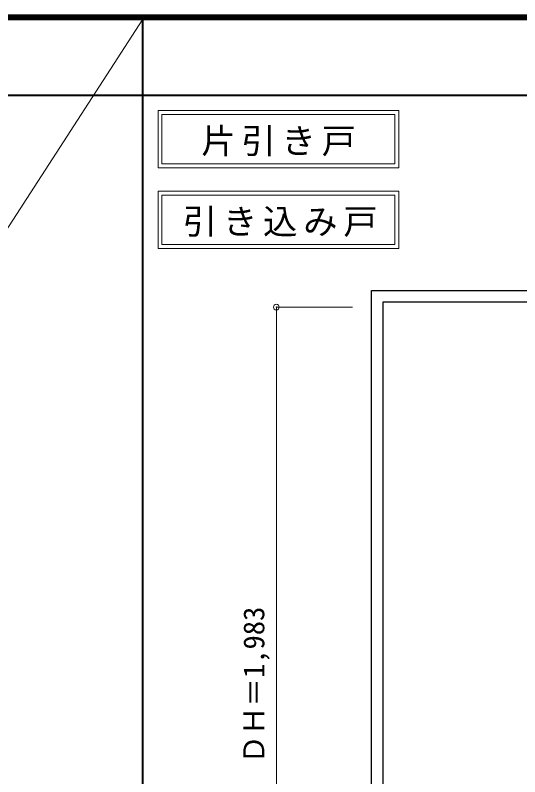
# Model space of a CAD drawing. Units: millimetres, scale not verified. Extents: x -6000 to 5700, y -4307 to 4260.
# Drawn here: x -3251 to -1927, y 2178 to 4175 of the extents above; entities that cross this region are included whole.
import ezdxf
from ezdxf.enums import TextEntityAlignment as Align

# ---------------------------------------------------------------- set-up
doc = ezdxf.new("R2010")
doc.units = ezdxf.units.MM
doc.header["$LTSCALE"] = 30
doc.header["$PDMODE"] = 32
doc.header["$PDSIZE"] = 15
for name, color, linetype, lineweight in [('0-4_枠', 3, 'Continuous', 25), ('0-A_文字', 7, 'Continuous', 18), ('0-B_寸法', 7, 'Continuous', 9), ('F-1_枠', 6, 'Continuous', 40), ('F-A_文字', 7, 'Continuous', 18)]:
    doc.layers.add(name, color=color, linetype=linetype, lineweight=lineweight)
doc.styles.add('ＭＳ ゴシック', font='')
doc.styles.get('ＭＳ ゴシック').set_extended_font_data('MS Gothic')

msp = doc.modelspace()

# ---------------------------------------------------------------- linework, layer by layer
at = {"layer": '0-4_枠'}
for p, q in [((-2316, 1418), (-2316, 3453)), ((-2316, 3453), (-672, 3453)), ((-2286, 3423), (-702, 3423))]:
    msp.add_line(p, q, dxfattribs=at)
msp.add_lwpolyline([(-2316, 1418), (-2286, 1418), (-2286, 3423)], dxfattribs=at)
at = {"layer": '0-A_文字'}
for p, q in [((-2876, 3925), (-2876, 3775)), ((-2866, 3915), (-2866, 3785)), ((-2866, 3915), (-2254.97, 3915)), ((-2254.97, 3915), (-2254.97, 3785)), ((-2876, 3775), (-2244.97, 3775)), ((-2866, 3785), (-2254.97, 3785)), ((-2876, 3713.53), (-2876, 3563.53)), ((-2866, 3703.53), (-2866, 3573.53)), ((-2866, 3703.53), (-2254.97, 3703.53)), ((-2254.97, 3703.53), (-2254.97, 3573.53)), ((-2876, 3563.53), (-2244.97, 3563.53)), ((-2866, 3573.53), (-2254.97, 3573.53))]:
    msp.add_line(p, q, dxfattribs=at)
for points in [[(-2876, 3925), (-2244.97, 3925), (-2244.97, 3775)], [(-2876, 3713.53), (-2244.97, 3713.53), (-2244.97, 3563.53)]]:
    msp.add_lwpolyline(points, dxfattribs=at)
at = {"layer": '0-B_寸法', "color": 4}
for q in [(-2566, 1426.5), (-2366, 3409.5)]:
    msp.add_line((-2566, 3409.5), q, dxfattribs=at)
at = {"layer": '0-B_寸法'}
msp.add_point((-2566, 3409.5), dxfattribs=at)
at = {"layer": 'F-1_枠'}
for p, q in [((-6000, 4175), (5700, 4175)), ((-2916, -3790), (-2916, 4175)), ((-6000, 4170), (5700, 4170)), ((-6000, 4165), (5700, 4165)), ((-6000, 3965), (5700, 3965))]:
    msp.add_line(p, q, dxfattribs=at)
at = {"layer": 'F-A_文字'}
msp.add_line((-2916, 4165), (-5490, 190.5), dxfattribs=at)

# ---------------------------------------------------------------- texts
at = {"layer": '0-A_文字', "char_height": 65.98, "attachment_point": 7, "style": 'ＭＳ ゴシック'}
for s, insert in [('\\T1.17;片引き戸', (-2762.98, 3805)), ('\\T1.17;引き込み戸', (-2811.34, 3593.53))]:
    msp.add_mtext(s, dxfattribs=dict(at, insert=insert))
at = {"layer": '0-B_寸法', "style": 'ＭＳ ゴシック'}
msp.add_text('ＤＨ＝1,983', height=54.99, rotation=90, dxfattribs=at).set_placement((-2581, 2211.75), align=Align.BOTTOM_LEFT)

doc.saveas('drawing.dxf')
